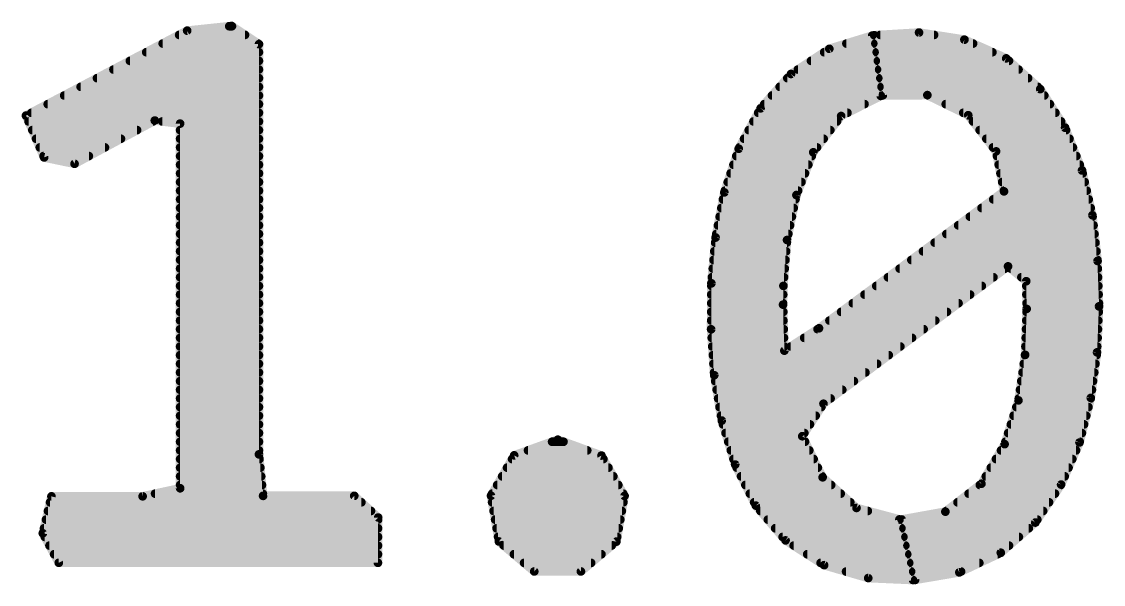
# Model space of a CAD drawing. Extents: x 37.9 to 63.7, y 29.1 to 56.
# Drawn here: x 52.795 to 54.045, y 49.385 to 50.035 of the extents above; entities that cross this region are included whole.
import ezdxf

# ---------------------------------------------------------------- set-up
doc = ezdxf.new("R2010")
doc.units = 0
doc.layers.add('21', color=251, linetype='CONTINUOUS')

msp = doc.modelspace()

# ---------------------------------------------------------------- linework, layer by layer
at = {"layer": '21', "const_width": 0.01}
for points in [[(53.0377, 50.0303), (52.9863, 50.0249)], [(53.035, 50.03), (53.0381, 50.03)], [(53.0693, 50.0093), (53.0377, 50.0303)], [(52.9863, 50.0249), (52.8002, 49.9268)], [(52.9771, 50.02), (53.0532, 50.02)], [(53.7776, 50.0191), (53.7282, 50.0039)], [(53.7876, 49.9496), (53.7776, 50.0191)], [(53.8318, 50.0227), (53.7801, 50.0196)], [(53.7801, 50.0196), (53.79, 49.9501)], [(53.787, 50.02), (53.8492, 50.02)], [(53.8842, 50.0145), (53.8318, 50.0227)], [(52.9581, 50.01), (53.0683, 50.01)], [(53.0693, 49.5354), (53.0693, 50.0093)], [(53.7282, 50.0039), (53.6839, 49.9748)], [(53.7479, 50.01), (53.7789, 50.01)], [(53.7814, 50.01), (53.8942, 50.01)], [(53.9325, 49.9929), (53.8842, 50.0145)], [(52.9202, 49.99), (53.0693, 49.99)], [(52.9391, 50), (53.0693, 50)], [(53.707, 49.99), (53.7818, 49.99)], [(53.7222, 50), (53.7804, 50)], [(53.7829, 50), (53.9165, 50)], [(53.7843, 49.99), (53.9357, 49.99)], [(53.9718, 49.9574), (53.9325, 49.9929)], [(52.9012, 49.98), (53.0693, 49.98)], [(53.6918, 49.98), (53.7832, 49.98)], [(53.7857, 49.98), (53.9467, 49.98)], [(52.8822, 49.97), (53.0693, 49.97)], [(53.6839, 49.9748), (53.6487, 49.9352)], [(53.6796, 49.97), (53.7847, 49.97)], [(53.7871, 49.97), (53.9578, 49.97)], [(52.8633, 49.96), (53.0693, 49.96)], [(53.6708, 49.96), (53.7861, 49.96)], [(53.7885, 49.96), (53.9689, 49.96)], [(54.0005, 49.9128), (53.9718, 49.9574)], [(52.8253, 49.94), (53.0693, 49.94)], [(52.8443, 49.95), (53.0693, 49.95)], [(53.653, 49.94), (53.7688, 49.94)], [(53.6619, 49.95), (53.7875, 49.95)], [(53.7418, 49.9263), (53.7876, 49.9496)], [(53.79, 49.9501), (53.8414, 49.9504)], [(53.8414, 49.9504), (53.8886, 49.9272)], [(53.8423, 49.95), (53.9765, 49.95)], [(53.8626, 49.94), (53.983, 49.94)], [(52.8064, 49.93), (53.0693, 49.93)], [(53.6487, 49.9352), (53.6235, 49.8885)], [(53.646, 49.93), (53.7491, 49.93)], [(53.8829, 49.93), (53.9894, 49.93)], [(53.8886, 49.9272), (53.9208, 49.8854)], [(52.8002, 49.9268), (52.8211, 49.8784)], [(52.8031, 49.92), (52.947, 49.92)], [(52.8563, 49.8711), (52.949, 49.9211)], [(52.949, 49.9211), (52.9782, 49.9175)], [(52.9576, 49.92), (53.0693, 49.92)], [(52.9782, 49.9175), (52.9782, 49.4962)], [(53.6405, 49.92), (53.737, 49.92)], [(53.7096, 49.8844), (53.7418, 49.9263)], [(53.8941, 49.92), (53.9959, 49.92)], [(52.8075, 49.91), (52.9285, 49.91)], [(52.9782, 49.91), (53.0693, 49.91)], [(53.6351, 49.91), (53.7293, 49.91)], [(53.9018, 49.91), (54.0016, 49.91)], [(54.0201, 49.8634), (54.0005, 49.9128)], [(52.8118, 49.9), (52.9099, 49.9)], [(52.8161, 49.89), (52.8914, 49.89)], [(52.9782, 49.9), (53.0693, 49.9)], [(52.9782, 49.89), (53.0693, 49.89)], [(53.6243, 49.89), (53.7139, 49.89)], [(53.6297, 49.9), (53.7216, 49.9)], [(53.9095, 49.9), (54.0056, 49.9)], [(53.9172, 49.89), (54.0095, 49.89)], [(52.8205, 49.88), (52.8728, 49.88)], [(52.8211, 49.8784), (52.8563, 49.8711)], [(52.9782, 49.88), (53.0693, 49.88)], [(53.6235, 49.8885), (53.6069, 49.8381)], [(53.6207, 49.88), (53.7079, 49.88)], [(53.6902, 49.835), (53.7096, 49.8844)], [(53.9208, 49.8854), (53.9299, 49.8392)], [(53.9218, 49.88), (54.0135, 49.88)], [(52.9782, 49.87), (53.0693, 49.87)], [(53.6174, 49.87), (53.7039, 49.87)], [(53.9238, 49.87), (54.0174, 49.87)], [(52.9782, 49.86), (53.0693, 49.86)], [(53.6141, 49.86), (53.7, 49.86)], [(53.9258, 49.86), (54.0208, 49.86)], [(54.032, 49.8117), (54.0201, 49.8634)], [(52.9782, 49.85), (53.0693, 49.85)], [(52.9782, 49.84), (53.0693, 49.84)], [(53.6075, 49.84), (53.6921, 49.84)], [(53.6108, 49.85), (53.696, 49.85)], [(53.9278, 49.85), (54.0232, 49.85)], [(53.9298, 49.84), (54.0255, 49.84)], [(52.9782, 49.83), (53.0693, 49.83)], [(53.6069, 49.8381), (53.5968, 49.7859)], [(53.6053, 49.83), (53.6891, 49.83)], [(53.6793, 49.783), (53.6902, 49.835)], [(53.9299, 49.8392), (53.7163, 49.6811)], [(53.9175, 49.83), (54.0278, 49.83)], [(52.9782, 49.82), (53.0693, 49.82)], [(53.6034, 49.82), (53.687, 49.82)], [(53.904, 49.82), (54.0301, 49.82)], [(52.9782, 49.81), (53.0693, 49.81)], [(53.6015, 49.81), (53.6849, 49.81)], [(53.8905, 49.81), (54.0322, 49.81)], [(54.038, 49.7589), (54.032, 49.8117)], [(52.9782, 49.8), (53.0693, 49.8)], [(52.9782, 49.79), (53.0693, 49.79)], [(53.5976, 49.79), (53.6808, 49.79)], [(53.5995, 49.8), (53.6828, 49.8)], [(53.8634, 49.79), (54.0345, 49.79)], [(53.877, 49.8), (54.0334, 49.8)], [(52.9782, 49.78), (53.0693, 49.78)], [(53.5968, 49.7859), (53.5919, 49.733)], [(53.5963, 49.78), (53.6791, 49.78)], [(53.6751, 49.7301), (53.6793, 49.783)], [(53.8499, 49.78), (54.0356, 49.78)], [(52.9782, 49.77), (53.0693, 49.77)], [(53.5953, 49.77), (53.6783, 49.77)], [(53.8364, 49.77), (54.0367, 49.77)], [(52.9782, 49.76), (53.0693, 49.76)], [(53.5944, 49.76), (53.6775, 49.76)], [(53.7214, 49.5939), (53.9346, 49.7526)], [(53.8229, 49.76), (54.0379, 49.76)], [(53.9346, 49.7526), (53.9556, 49.7355)], [(54.0397, 49.7063), (54.038, 49.7589)], [(52.9782, 49.75), (53.0693, 49.75)], [(52.9782, 49.74), (53.0693, 49.74)], [(53.5925, 49.74), (53.6759, 49.74)], [(53.5935, 49.75), (53.6767, 49.75)], [(53.7959, 49.74), (53.9177, 49.74)], [(53.8094, 49.75), (53.9311, 49.75)], [(53.9378, 49.75), (54.0383, 49.75)], [(53.95, 49.74), (54.0386, 49.74)], [(52.9782, 49.73), (53.0693, 49.73)], [(53.5919, 49.733), (53.5916, 49.6799)], [(53.5919, 49.73), (53.6751, 49.73)], [(53.6747, 49.7084), (53.6751, 49.7301)], [(53.7824, 49.73), (53.9043, 49.73)], [(53.9556, 49.7355), (53.9561, 49.7034)], [(53.9557, 49.73), (54.0389, 49.73)], [(52.9782, 49.72), (53.0693, 49.72)], [(53.5918, 49.72), (53.6749, 49.72)], [(53.7688, 49.72), (53.8908, 49.72)], [(53.9558, 49.72), (54.0392, 49.72)], [(52.9782, 49.71), (53.0693, 49.71)], [(53.5918, 49.71), (53.6747, 49.71)], [(53.6762, 49.6552), (53.6747, 49.7084)], [(53.7553, 49.71), (53.8774, 49.71)], [(53.9561, 49.7034), (53.9543, 49.6503)], [(53.956, 49.71), (54.0396, 49.71)], [(54.0374, 49.6533), (54.0397, 49.7063)], [(52.9782, 49.7), (53.0693, 49.7)], [(52.9782, 49.69), (53.0693, 49.69)], [(53.5917, 49.7), (53.675, 49.7)], [(53.5917, 49.69), (53.6752, 49.69)], [(53.7283, 49.69), (53.8505, 49.69)], [(53.7418, 49.7), (53.864, 49.7)], [(53.9557, 49.69), (54.0389, 49.69)], [(53.956, 49.7), (54.0394, 49.7)], [(52.9782, 49.68), (53.0693, 49.68)], [(53.5916, 49.68), (53.6755, 49.68)], [(53.5916, 49.6799), (53.5952, 49.6268)], [(53.7163, 49.6811), (53.6762, 49.6552)], [(53.7146, 49.68), (53.8371, 49.68)], [(53.9553, 49.68), (54.0385, 49.68)], [(52.9782, 49.67), (53.0693, 49.67)], [(53.5923, 49.67), (53.6758, 49.67)], [(53.6991, 49.67), (53.8237, 49.67)], [(53.955, 49.67), (54.0381, 49.67)], [(52.9782, 49.66), (53.0693, 49.66)], [(53.5929, 49.66), (53.6761, 49.66)], [(53.6836, 49.66), (53.8102, 49.66)], [(53.9547, 49.66), (54.0376, 49.66)], [(54.0302, 49.6006), (54.0374, 49.6533)], [(52.9782, 49.65), (53.0693, 49.65)], [(52.9782, 49.64), (53.0693, 49.64)], [(53.5936, 49.65), (53.7968, 49.65)], [(53.5943, 49.64), (53.7834, 49.64)], [(53.9543, 49.6503), (53.9467, 49.5978)], [(53.9528, 49.64), (54.0356, 49.64)], [(53.9543, 49.65), (54.0369, 49.65)], [(52.9782, 49.63), (53.0693, 49.63)], [(53.595, 49.63), (53.7699, 49.63)], [(53.9514, 49.63), (54.0342, 49.63)], [(52.9782, 49.62), (53.0693, 49.62)], [(53.5952, 49.6268), (53.6039, 49.5744)], [(53.5963, 49.62), (53.7565, 49.62)], [(53.9499, 49.62), (54.0328, 49.62)], [(52.9782, 49.61), (53.0693, 49.61)], [(53.598, 49.61), (53.7431, 49.61)], [(53.9484, 49.61), (54.0315, 49.61)], [(52.9782, 49.6), (53.0693, 49.6)], [(52.9782, 49.59), (53.0693, 49.59)], [(53.5997, 49.6), (53.7296, 49.6)], [(53.6013, 49.59), (53.7189, 49.59)], [(53.6969, 49.5564), (53.7214, 49.5939)], [(53.9467, 49.5978), (53.9307, 49.5471)], [(53.9442, 49.59), (54.0275, 49.59)], [(53.947, 49.6), (54.0301, 49.6)], [(54.0172, 49.5491), (54.0302, 49.6006)], [(52.9782, 49.58), (53.0693, 49.58)], [(53.603, 49.58), (53.7124, 49.58)], [(53.941, 49.58), (54.025, 49.58)], [(52.9782, 49.57), (53.0693, 49.57)], [(53.6039, 49.5744), (53.6194, 49.5236)], [(53.6053, 49.57), (53.7058, 49.57)], [(53.9379, 49.57), (54.0224, 49.57)], [(52.9782, 49.56), (53.0693, 49.56)], [(53.4145, 49.5524), (53.3641, 49.5342)], [(53.4649, 49.534), (53.4145, 49.5524)], [(53.6083, 49.56), (53.6993, 49.56)], [(53.7204, 49.5089), (53.6969, 49.5564)], [(53.9347, 49.56), (54.0199, 49.56)], [(52.9782, 49.55), (53.0693, 49.55)], [(52.9782, 49.54), (53.0693, 49.54)], [(53.3801, 49.54), (53.4485, 49.54)], [(53.4079, 49.55), (53.4211, 49.55)], [(53.6114, 49.55), (53.7001, 49.55)], [(53.6144, 49.54), (53.705, 49.54)], [(53.9307, 49.5471), (53.9039, 49.5015)], [(53.9265, 49.54), (54.0132, 49.54)], [(53.9316, 49.55), (54.0174, 49.55)], [(53.9959, 49.5005), (54.0172, 49.5491)], [(52.9782, 49.53), (53.0699, 49.53)], [(53.0741, 49.4875), (53.0693, 49.5354)], [(53.3641, 49.5342), (53.3373, 49.4876)], [(53.3617, 49.53), (53.4672, 49.53)], [(53.4916, 49.4874), (53.4649, 49.534)], [(53.6174, 49.53), (53.71, 49.53)], [(53.9206, 49.53), (54.0088, 49.53)], [(52.9782, 49.52), (53.0709, 49.52)], [(53.3559, 49.52), (53.473, 49.52)], [(53.6194, 49.5236), (53.6432, 49.4762)], [(53.6212, 49.52), (53.7149, 49.52)], [(53.9147, 49.52), (54.0045, 49.52)], [(52.9782, 49.51), (53.0719, 49.51)], [(53.3502, 49.51), (53.4787, 49.51)], [(53.6262, 49.51), (53.7199, 49.51)], [(53.7595, 49.4735), (53.7204, 49.5089)], [(53.9089, 49.51), (54.0001, 49.51)], [(52.9782, 49.4962), (52.9349, 49.4869)], [(52.9493, 49.49), (53.0738, 49.49)], [(52.9782, 49.5), (53.0728, 49.5)], [(53.3387, 49.49), (53.4901, 49.49)], [(53.3445, 49.5), (53.4844, 49.5)], [(53.6312, 49.5), (53.7303, 49.5)], [(53.6363, 49.49), (53.7413, 49.49)], [(53.9039, 49.5015), (53.8622, 49.4692)], [(53.8891, 49.49), (53.9888, 49.49)], [(53.902, 49.5), (53.9956, 49.5)], [(53.9661, 49.4566), (53.9959, 49.5005)], [(52.8296, 49.4869), (52.8196, 49.4442)], [(52.828, 49.48), (53.1876, 49.48)], [(52.9349, 49.4869), (52.8296, 49.4869)], [(53.1794, 49.4875), (53.0741, 49.4875)], [(53.207, 49.4624), (53.1794, 49.4875)], [(53.3373, 49.4876), (53.3464, 49.4348)], [(53.3386, 49.48), (53.4903, 49.48)], [(53.4822, 49.4346), (53.4916, 49.4874)], [(53.6413, 49.48), (53.7524, 49.48)], [(53.8762, 49.48), (53.982, 49.48)], [(52.8256, 49.47), (53.1987, 49.47)], [(53.3404, 49.47), (53.4885, 49.47)], [(53.6432, 49.4762), (53.6776, 49.436)], [(53.6485, 49.47), (53.7726, 49.47)], [(53.8091, 49.4602), (53.7595, 49.4735)], [(53.8622, 49.4692), (53.8116, 49.4601)], [(53.8633, 49.47), (53.9752, 49.47)], [(52.8233, 49.46), (53.207, 49.46)], [(53.2067, 49.4101), (53.207, 49.4624)], [(53.3421, 49.46), (53.4867, 49.46)], [(53.6571, 49.46), (53.8092, 49.46)], [(53.8248, 49.3902), (53.8091, 49.4602)], [(53.8116, 49.4601), (53.8273, 49.3904)], [(53.8116, 49.46), (53.9684, 49.46)], [(53.9262, 49.4217), (53.9661, 49.4566)], [(52.8196, 49.4442), (52.8381, 49.4101)], [(52.821, 49.45), (53.2069, 49.45)], [(52.8219, 49.44), (53.2069, 49.44)], [(53.3438, 49.45), (53.4849, 49.45)], [(53.3455, 49.44), (53.4831, 49.44)], [(53.6656, 49.45), (53.8114, 49.45)], [(53.6742, 49.44), (53.8137, 49.44)], [(53.8138, 49.45), (53.9586, 49.45)], [(53.8161, 49.44), (53.9471, 49.44)], [(52.8273, 49.43), (53.2068, 49.43)], [(53.3464, 49.4348), (53.3873, 49.4001)], [(53.352, 49.43), (53.4767, 49.43)], [(53.4412, 49.4001), (53.4822, 49.4346)], [(53.6776, 49.436), (53.7222, 49.4074)], [(53.687, 49.43), (53.8159, 49.43)], [(53.8184, 49.43), (53.9357, 49.43)], [(52.8327, 49.42), (53.2068, 49.42)], [(53.3638, 49.42), (53.4649, 49.42)], [(53.7026, 49.42), (53.8181, 49.42)], [(53.8206, 49.42), (53.9226, 49.42)], [(53.8783, 49.3991), (53.9262, 49.4217)], [(52.8381, 49.4101), (53.2067, 49.4101)], [(53.3756, 49.41), (53.453, 49.41)], [(53.7181, 49.41), (53.8204, 49.41)], [(53.7222, 49.4074), (53.7731, 49.3925)], [(53.8229, 49.41), (53.9014, 49.41)], [(53.3873, 49.4001), (53.4412, 49.4001)], [(53.7475, 49.4), (53.8226, 49.4)], [(53.7731, 49.3925), (53.8248, 49.3902)], [(53.8251, 49.4), (53.8803, 49.4)], [(53.8273, 49.3904), (53.8783, 49.3991)]]:
    msp.add_lwpolyline(points, dxfattribs=at)
at = {"layer": '21', "const_width": 0.005}
for points in [[(53.035, 50.0325, 1), (53.035, 50.0275)], [(53.0391, 50.0324, 1), (53.0363, 50.0282)], [(53.0379, 50.0278, 1), (53.0374, 50.0328)], [(53.0381, 50.0275, 1), (53.0381, 50.0325)], [(52.9771, 50.0225, 1), (52.9771, 50.0175)], [(52.9861, 50.0274, 1), (52.9866, 50.0224)], [(52.9875, 50.0227, 1), (52.9852, 50.0271)], [(53.0532, 50.0175, 1), (53.0532, 50.0225)], [(53.7801, 50.0195, 1), (53.7752, 50.0188)], [(53.7784, 50.0167, 1), (53.7769, 50.0215)], [(53.7799, 50.0221, 1), (53.7802, 50.0171)], [(53.7826, 50.0199, 1), (53.7776, 50.0192)], [(53.787, 50.0225, 1), (53.787, 50.0175)], [(53.8322, 50.0252, 1), (53.8314, 50.0203)], [(53.8319, 50.0202, 1), (53.8316, 50.0252)], [(53.8492, 50.0175, 1), (53.8492, 50.0225)], [(52.9581, 50.0125, 1), (52.9581, 50.0075)], [(53.0718, 50.0093, 1), (53.0668, 50.0093)], [(53.068, 50.0072, 1), (53.0707, 50.0114)], [(53.0683, 50.0075, 1), (53.0683, 50.0125)], [(53.7274, 50.0063, 1), (53.7289, 50.0015)], [(53.7295, 50.0018, 1), (53.7268, 50.006)], [(53.7479, 50.0125, 1), (53.7479, 50.0075)], [(53.7789, 50.0075, 1), (53.7789, 50.0125)], [(53.7814, 50.0125, 1), (53.7814, 50.0075)], [(53.8852, 50.0168, 1), (53.8832, 50.0122)], [(53.8838, 50.012, 1), (53.8846, 50.017)], [(53.8942, 50.0075, 1), (53.8942, 50.0125)], [(52.9202, 49.9925, 1), (52.9202, 49.9875)], [(52.9391, 50.0025, 1), (52.9391, 49.9975)], [(53.0693, 49.9975, 1), (53.0693, 50.0025)], [(53.0693, 49.9875, 1), (53.0693, 49.9925)], [(53.707, 49.9925, 1), (53.707, 49.9875)], [(53.7222, 50.0025, 1), (53.7222, 49.9975)], [(53.7804, 49.9975, 1), (53.7804, 50.0025)], [(53.7829, 50.0025, 1), (53.7829, 49.9975)], [(53.7818, 49.9875, 1), (53.7818, 49.9925)], [(53.7843, 49.9925, 1), (53.7843, 49.9875)], [(53.9165, 49.9975, 1), (53.9165, 50.0025)], [(53.9342, 49.9947, 1), (53.9308, 49.991)], [(53.9315, 49.9906, 1), (53.9335, 49.9951)], [(53.9357, 49.9875, 1), (53.9357, 49.9925)], [(52.9012, 49.9825, 1), (52.9012, 49.9775)], [(53.0693, 49.9775, 1), (53.0693, 49.9825)], [(53.6918, 49.9825, 1), (53.6918, 49.9775)], [(53.7832, 49.9775, 1), (53.7832, 49.9825)], [(53.7857, 49.9825, 1), (53.7857, 49.9775)], [(53.9467, 49.9775, 1), (53.9467, 49.9825)], [(52.8822, 49.9725, 1), (52.8822, 49.9675)], [(53.0693, 49.9675, 1), (53.0693, 49.9725)], [(53.6796, 49.9725, 1), (53.6796, 49.9675)], [(53.6825, 49.9769, 1), (53.6853, 49.9728)], [(53.6858, 49.9732, 1), (53.682, 49.9765)], [(53.7871, 49.9725, 1), (53.7871, 49.9675)], [(53.7847, 49.9675, 1), (53.7847, 49.9725)], [(53.9578, 49.9675, 1), (53.9578, 49.9725)], [(52.8633, 49.9625, 1), (52.8633, 49.9575)], [(53.0693, 49.9575, 1), (53.0693, 49.9625)], [(53.6708, 49.9625, 1), (53.6708, 49.9575)], [(53.7885, 49.9625, 1), (53.7885, 49.9575)], [(53.7861, 49.9575, 1), (53.7861, 49.9625)], [(53.9689, 49.9575, 1), (53.9689, 49.9625)], [(53.9739, 49.9587, 1), (53.9697, 49.956)], [(53.9701, 49.9555, 1), (53.9735, 49.9592)], [(52.8253, 49.9425, 1), (52.8253, 49.9375)], [(52.8443, 49.9525, 1), (52.8443, 49.9475)], [(53.0693, 49.9475, 1), (53.0693, 49.9525)], [(53.0693, 49.9375, 1), (53.0693, 49.9425)], [(53.653, 49.9425, 1), (53.653, 49.9375)], [(53.6619, 49.9525, 1), (53.6619, 49.9475)], [(53.7688, 49.9375, 1), (53.7688, 49.9425)], [(53.7851, 49.9492, 1), (53.7901, 49.9499)], [(53.7887, 49.9473, 1), (53.7865, 49.9518)], [(53.7899, 49.9526, 1), (53.79, 49.9476)], [(53.7875, 49.9475, 1), (53.7875, 49.9525)], [(53.7875, 49.9498, 1), (53.7924, 49.9505)], [(53.8425, 49.9527, 1), (53.8403, 49.9482)], [(53.8423, 49.9525, 1), (53.8423, 49.9475)], [(53.8414, 49.9479, 1), (53.8414, 49.9529)], [(53.8626, 49.9425, 1), (53.8626, 49.9375)], [(53.9765, 49.9475, 1), (53.9765, 49.9525)], [(53.983, 49.9375, 1), (53.983, 49.9425)], [(52.8064, 49.9325, 1), (52.8064, 49.9275)], [(53.0693, 49.9275, 1), (53.0693, 49.9325)], [(53.646, 49.9325, 1), (53.646, 49.9275)], [(53.6469, 49.9368, 1), (53.6506, 49.9335)], [(53.6509, 49.934, 1), (53.6466, 49.9363)], [(53.7491, 49.9275, 1), (53.7491, 49.9325)], [(53.8829, 49.9325, 1), (53.8829, 49.9275)], [(53.8906, 49.9287, 1), (53.8866, 49.9257)], [(53.9894, 49.9275, 1), (53.9894, 49.9325)], [(52.8025, 49.9278, 1), (52.7979, 49.9258)], [(52.799, 49.929, 1), (52.8014, 49.9245)], [(52.8031, 49.9225, 1), (52.8031, 49.9175)], [(52.9493, 49.9235, 1), (52.9486, 49.9186)], [(52.947, 49.9175, 1), (52.947, 49.9225)], [(52.9501, 49.9189, 1), (52.9478, 49.9233)], [(52.9576, 49.9225, 1), (52.9576, 49.9175)], [(52.9807, 49.9175, 1), (52.9757, 49.9175)], [(52.9779, 49.915, 1), (52.9785, 49.92)], [(53.0693, 49.9175, 1), (53.0693, 49.9225)], [(53.6405, 49.9225, 1), (53.6405, 49.9175)], [(53.737, 49.9175, 1), (53.737, 49.9225)], [(53.7407, 49.9285, 1), (53.7429, 49.924)], [(53.7438, 49.9247, 1), (53.7398, 49.9278)], [(53.8875, 49.9249, 1), (53.8897, 49.9294)], [(53.8941, 49.9225, 1), (53.8941, 49.9175)], [(53.9959, 49.9175, 1), (53.9959, 49.9225)], [(52.8075, 49.9125, 1), (52.8075, 49.9075)], [(52.9285, 49.9075, 1), (52.9285, 49.9125)], [(52.9782, 49.9125, 1), (52.9782, 49.9075)], [(53.0693, 49.9075, 1), (53.0693, 49.9125)], [(53.6351, 49.9125, 1), (53.6351, 49.9075)], [(53.7293, 49.9075, 1), (53.7293, 49.9125)], [(53.9018, 49.9125, 1), (53.9018, 49.9075)], [(54.0029, 49.9137, 1), (53.9982, 49.9119)], [(53.9984, 49.9114, 1), (54.0026, 49.9141)], [(54.0016, 49.9075, 1), (54.0016, 49.9125)], [(52.8118, 49.9025, 1), (52.8118, 49.8975)], [(52.8161, 49.8925, 1), (52.8161, 49.8875)], [(52.8914, 49.8875, 1), (52.8914, 49.8925)], [(52.9099, 49.8975, 1), (52.9099, 49.9025)], [(52.9782, 49.9025, 1), (52.9782, 49.8975)], [(52.9782, 49.8925, 1), (52.9782, 49.8875)], [(53.0693, 49.8975, 1), (53.0693, 49.9025)], [(53.0693, 49.8875, 1), (53.0693, 49.8925)], [(53.6243, 49.8925, 1), (53.6243, 49.8875)], [(53.6297, 49.9025, 1), (53.6297, 49.8975)], [(53.7139, 49.8875, 1), (53.7139, 49.8925)], [(53.7216, 49.8975, 1), (53.7216, 49.9025)], [(53.9095, 49.9025, 1), (53.9095, 49.8975)], [(53.9172, 49.8925, 1), (53.9172, 49.8875)], [(54.0056, 49.8975, 1), (54.0056, 49.9025)], [(54.0095, 49.8875, 1), (54.0095, 49.8925)], [(52.8205, 49.8825, 1), (52.8205, 49.8775)], [(52.8217, 49.8809, 1), (52.8206, 49.876)], [(52.8728, 49.8775, 1), (52.8728, 49.8825)], [(52.9782, 49.8825, 1), (52.9782, 49.8775)], [(53.0693, 49.8775, 1), (53.0693, 49.8825)], [(53.6207, 49.8825, 1), (53.6207, 49.8775)], [(53.6213, 49.8897, 1), (53.6257, 49.8873)], [(53.6259, 49.8877, 1), (53.6211, 49.8893)], [(53.7076, 49.8859, 1), (53.7116, 49.8829)], [(53.7119, 49.8835, 1), (53.7073, 49.8853)], [(53.7079, 49.8775, 1), (53.7079, 49.8825)], [(53.9232, 49.8859, 1), (53.9183, 49.8849)], [(53.9188, 49.8839, 1), (53.9227, 49.8869)], [(53.9218, 49.8825, 1), (53.9218, 49.8775)], [(54.0135, 49.8775, 1), (54.0135, 49.8825)], [(52.8188, 49.8774, 1), (52.8234, 49.8794)], [(52.8551, 49.8733, 1), (52.8574, 49.8689)], [(52.8557, 49.8686, 1), (52.8568, 49.8735)], [(52.9782, 49.8725, 1), (52.9782, 49.8675)], [(53.0693, 49.8675, 1), (53.0693, 49.8725)], [(53.6174, 49.8725, 1), (53.6174, 49.8675)], [(53.7039, 49.8675, 1), (53.7039, 49.8725)], [(53.9238, 49.8725, 1), (53.9238, 49.8675)], [(54.0174, 49.8675, 1), (54.0174, 49.8725)], [(52.9782, 49.8625, 1), (52.9782, 49.8575)], [(53.0693, 49.8575, 1), (53.0693, 49.8625)], [(53.6141, 49.8625, 1), (53.6141, 49.8575)], [(53.7, 49.8575, 1), (53.7, 49.8625)], [(53.9258, 49.8625, 1), (53.9258, 49.8575)], [(54.0225, 49.864, 1), (54.0176, 49.8628)], [(54.0177, 49.8625, 1), (54.0224, 49.8643)], [(54.0208, 49.8575, 1), (54.0208, 49.8625)], [(52.9782, 49.8525, 1), (52.9782, 49.8475)], [(52.9782, 49.8425, 1), (52.9782, 49.8375)], [(53.0693, 49.8475, 1), (53.0693, 49.8525)], [(53.0693, 49.8375, 1), (53.0693, 49.8425)], [(53.6075, 49.8425, 1), (53.6075, 49.8375)], [(53.6108, 49.8525, 1), (53.6108, 49.8475)], [(53.6921, 49.8375, 1), (53.6921, 49.8425)], [(53.696, 49.8475, 1), (53.696, 49.8525)], [(53.9278, 49.8525, 1), (53.9278, 49.8475)], [(53.9298, 49.8425, 1), (53.9298, 49.8375)], [(54.0232, 49.8475, 1), (54.0232, 49.8525)], [(54.0255, 49.8375, 1), (54.0255, 49.8425)], [(52.9782, 49.8325, 1), (52.9782, 49.8275)], [(53.0693, 49.8275, 1), (53.0693, 49.8325)], [(53.6053, 49.8325, 1), (53.6053, 49.8275)], [(53.6093, 49.8376, 1), (53.6044, 49.8385)], [(53.6045, 49.8388, 1), (53.6092, 49.8373)], [(53.6878, 49.8359, 1), (53.6925, 49.8341)], [(53.6926, 49.8345, 1), (53.6877, 49.8355)], [(53.6891, 49.8275, 1), (53.6891, 49.8325)], [(53.9175, 49.8325, 1), (53.9175, 49.8275)], [(53.9275, 49.8387, 1), (53.9324, 49.8397)], [(53.9314, 49.8372, 1), (53.9284, 49.8412)], [(54.0278, 49.8275, 1), (54.0278, 49.8325)], [(52.9782, 49.8225, 1), (52.9782, 49.8175)], [(53.0693, 49.8175, 1), (53.0693, 49.8225)], [(53.6034, 49.8225, 1), (53.6034, 49.8175)], [(53.687, 49.8175, 1), (53.687, 49.8225)], [(53.904, 49.8225, 1), (53.904, 49.8175)], [(54.0301, 49.8175, 1), (54.0301, 49.8225)], [(52.9782, 49.8125, 1), (52.9782, 49.8075)], [(53.0693, 49.8075, 1), (53.0693, 49.8125)], [(53.6015, 49.8125, 1), (53.6015, 49.8075)], [(53.6849, 49.8075, 1), (53.6849, 49.8125)], [(53.8905, 49.8125, 1), (53.8905, 49.8075)], [(54.0345, 49.8119, 1), (54.0296, 49.8114)], [(54.0296, 49.8111, 1), (54.0345, 49.8122)], [(54.0322, 49.8075, 1), (54.0322, 49.8125)], [(52.9782, 49.8025, 1), (52.9782, 49.7975)], [(52.9782, 49.7925, 1), (52.9782, 49.7875)], [(53.0693, 49.7975, 1), (53.0693, 49.8025)], [(53.0693, 49.7875, 1), (53.0693, 49.7925)], [(53.5976, 49.7925, 1), (53.5976, 49.7875)], [(53.5995, 49.8025, 1), (53.5995, 49.7975)], [(53.6808, 49.7875, 1), (53.6808, 49.7925)], [(53.6828, 49.7975, 1), (53.6828, 49.8025)], [(53.8634, 49.7925, 1), (53.8634, 49.7875)], [(53.877, 49.8025, 1), (53.877, 49.7975)], [(54.0334, 49.7975, 1), (54.0334, 49.8025)], [(54.0345, 49.7875, 1), (54.0345, 49.7925)], [(52.9782, 49.7825, 1), (52.9782, 49.7775)], [(53.0693, 49.7775, 1), (53.0693, 49.7825)], [(53.5963, 49.7825, 1), (53.5963, 49.7775)], [(53.5993, 49.7857, 1), (53.5943, 49.7861)], [(53.5943, 49.7864, 1), (53.5993, 49.7854)], [(53.6818, 49.7828, 1), (53.6768, 49.7832)], [(53.6769, 49.7836, 1), (53.6818, 49.7825)], [(53.6791, 49.7775, 1), (53.6791, 49.7825)], [(53.8499, 49.7825, 1), (53.8499, 49.7775)], [(54.0356, 49.7775, 1), (54.0356, 49.7825)], [(52.9782, 49.7725, 1), (52.9782, 49.7675)], [(53.0693, 49.7675, 1), (53.0693, 49.7725)], [(53.5953, 49.7725, 1), (53.5953, 49.7675)], [(53.6783, 49.7675, 1), (53.6783, 49.7725)], [(53.8364, 49.7725, 1), (53.8364, 49.7675)], [(54.0367, 49.7675, 1), (54.0367, 49.7725)], [(52.9782, 49.7625, 1), (52.9782, 49.7575)], [(53.0693, 49.7575, 1), (53.0693, 49.7625)], [(53.5944, 49.7625, 1), (53.5944, 49.7575)], [(53.6775, 49.7575, 1), (53.6775, 49.7625)], [(53.8229, 49.7625, 1), (53.8229, 49.7575)], [(53.9362, 49.7545, 1), (53.933, 49.7507)], [(53.9361, 49.7506, 1), (53.9331, 49.7546)], [(54.0405, 49.759, 1), (54.0355, 49.7588)], [(54.0355, 49.7586, 1), (54.0405, 49.7592)], [(54.0379, 49.7575, 1), (54.0379, 49.7625)], [(52.9782, 49.7525, 1), (52.9782, 49.7475)], [(52.9782, 49.7425, 1), (52.9782, 49.7375)], [(53.0693, 49.7475, 1), (53.0693, 49.7525)], [(53.0693, 49.7375, 1), (53.0693, 49.7425)], [(53.5925, 49.7425, 1), (53.5925, 49.7375)], [(53.5935, 49.7525, 1), (53.5935, 49.7475)], [(53.6759, 49.7375, 1), (53.6759, 49.7425)], [(53.6767, 49.7475, 1), (53.6767, 49.7525)], [(53.7959, 49.7425, 1), (53.7959, 49.7375)], [(53.8094, 49.7525, 1), (53.8094, 49.7475)], [(53.9177, 49.7375, 1), (53.9177, 49.7425)], [(53.9311, 49.7475, 1), (53.9311, 49.7525)], [(53.9378, 49.7525, 1), (53.9378, 49.7475)], [(53.95, 49.7425, 1), (53.95, 49.7375)], [(54.0383, 49.7475, 1), (54.0383, 49.7525)], [(54.0386, 49.7375, 1), (54.0386, 49.7425)], [(52.9782, 49.7325, 1), (52.9782, 49.7275)], [(53.0693, 49.7275, 1), (53.0693, 49.7325)], [(53.5944, 49.733, 1), (53.5894, 49.733)], [(53.5894, 49.7332, 1), (53.5944, 49.7328)], [(53.5919, 49.7325, 1), (53.5919, 49.7275)], [(53.6776, 49.73, 1), (53.6726, 49.7301)], [(53.6726, 49.7303, 1), (53.6776, 49.7299)], [(53.6751, 49.7275, 1), (53.6751, 49.7325)], [(53.7824, 49.7325, 1), (53.7824, 49.7275)], [(53.9043, 49.7275, 1), (53.9043, 49.7325)], [(53.9581, 49.7355, 1), (53.9531, 49.7354)], [(53.9557, 49.7325, 1), (53.9557, 49.7275)], [(53.954, 49.7335, 1), (53.9571, 49.7374)], [(54.0389, 49.7275, 1), (54.0389, 49.7325)], [(52.9782, 49.7225, 1), (52.9782, 49.7175)], [(53.0693, 49.7175, 1), (53.0693, 49.7225)], [(53.5918, 49.7225, 1), (53.5918, 49.7175)], [(53.6749, 49.7175, 1), (53.6749, 49.7225)], [(53.7688, 49.7225, 1), (53.7688, 49.7175)], [(53.8908, 49.7175, 1), (53.8908, 49.7225)], [(53.9558, 49.7225, 1), (53.9558, 49.7175)], [(54.0392, 49.7175, 1), (54.0392, 49.7225)], [(52.9782, 49.7125, 1), (52.9782, 49.7075)], [(53.0693, 49.7075, 1), (53.0693, 49.7125)], [(53.5918, 49.7125, 1), (53.5918, 49.7075)], [(53.6772, 49.7084, 1), (53.6722, 49.7083)], [(53.6722, 49.7084, 1), (53.6772, 49.7083)], [(53.6747, 49.7075, 1), (53.6747, 49.7125)], [(53.7553, 49.7125, 1), (53.7553, 49.7075)], [(53.8774, 49.7075, 1), (53.8774, 49.7125)], [(53.956, 49.7125, 1), (53.956, 49.7075)], [(53.9586, 49.7033, 1), (53.9536, 49.7035)], [(54.0422, 49.7062, 1), (54.0372, 49.7065)], [(54.0372, 49.7063, 1), (54.0422, 49.7064)], [(54.0396, 49.7075, 1), (54.0396, 49.7125)], [(52.9782, 49.7025, 1), (52.9782, 49.6975)], [(52.9782, 49.6925, 1), (52.9782, 49.6875)], [(53.0693, 49.6975, 1), (53.0693, 49.7025)], [(53.0693, 49.6875, 1), (53.0693, 49.6925)], [(53.5917, 49.7025, 1), (53.5917, 49.6975)], [(53.5917, 49.6925, 1), (53.5917, 49.6875)], [(53.675, 49.6975, 1), (53.675, 49.7025)], [(53.6752, 49.6875, 1), (53.6752, 49.6925)], [(53.7283, 49.6925, 1), (53.7283, 49.6875)], [(53.7418, 49.7025, 1), (53.7418, 49.6975)], [(53.8505, 49.6875, 1), (53.8505, 49.6925)], [(53.864, 49.6975, 1), (53.864, 49.7025)], [(53.9557, 49.6925, 1), (53.9557, 49.6875)], [(53.956, 49.7025, 1), (53.956, 49.6975)], [(53.9536, 49.7034, 1), (53.9586, 49.7035)], [(54.0389, 49.6875, 1), (54.0389, 49.6925)], [(54.0394, 49.6975, 1), (54.0394, 49.7025)], [(52.9782, 49.6825, 1), (52.9782, 49.6775)], [(53.0693, 49.6775, 1), (53.0693, 49.6825)], [(53.5916, 49.6825, 1), (53.5916, 49.6775)], [(53.5941, 49.68, 1), (53.5891, 49.6797)], [(53.5891, 49.6799, 1), (53.5941, 49.6798)], [(53.6755, 49.6775, 1), (53.6755, 49.6825)], [(53.7146, 49.6825, 1), (53.7146, 49.6775)], [(53.7148, 49.6831, 1), (53.7178, 49.6791)], [(53.7176, 49.679, 1), (53.7149, 49.6832)], [(53.8371, 49.6775, 1), (53.8371, 49.6825)], [(53.9553, 49.6825, 1), (53.9553, 49.6775)], [(54.0385, 49.6775, 1), (54.0385, 49.6825)], [(52.9782, 49.6725, 1), (52.9782, 49.6675)], [(53.0693, 49.6675, 1), (53.0693, 49.6725)], [(53.5923, 49.6725, 1), (53.5923, 49.6675)], [(53.6758, 49.6675, 1), (53.6758, 49.6725)], [(53.6991, 49.6725, 1), (53.6991, 49.6675)], [(53.8237, 49.6675, 1), (53.8237, 49.6725)], [(53.955, 49.6725, 1), (53.955, 49.6675)], [(54.0381, 49.6675, 1), (54.0381, 49.6725)], [(52.9782, 49.6625, 1), (52.9782, 49.6575)], [(53.0693, 49.6575, 1), (53.0693, 49.6625)], [(53.5929, 49.6625, 1), (53.5929, 49.6575)], [(53.6737, 49.6552, 1), (53.6787, 49.6553)], [(53.6749, 49.6573, 1), (53.6776, 49.6531)], [(53.6761, 49.6575, 1), (53.6761, 49.6625)], [(53.6836, 49.6625, 1), (53.6836, 49.6575)], [(53.8102, 49.6575, 1), (53.8102, 49.6625)], [(53.9547, 49.6625, 1), (53.9547, 49.6575)], [(54.0398, 49.6529, 1), (54.0349, 49.6536)], [(54.0376, 49.6575, 1), (54.0376, 49.6625)], [(52.9782, 49.6525, 1), (52.9782, 49.6475)], [(52.9782, 49.6425, 1), (52.9782, 49.6375)], [(53.0693, 49.6475, 1), (53.0693, 49.6525)], [(53.0693, 49.6375, 1), (53.0693, 49.6425)], [(53.5936, 49.6525, 1), (53.5936, 49.6475)], [(53.5943, 49.6425, 1), (53.5943, 49.6375)], [(53.7834, 49.6375, 1), (53.7834, 49.6425)], [(53.7968, 49.6475, 1), (53.7968, 49.6525)], [(53.9528, 49.6425, 1), (53.9528, 49.6375)], [(53.9568, 49.65, 1), (53.9518, 49.6507)], [(53.9543, 49.6525, 1), (53.9543, 49.6475)], [(53.9518, 49.6504, 1), (53.9568, 49.6502)], [(54.0349, 49.6534, 1), (54.0398, 49.6532)], [(54.0356, 49.6375, 1), (54.0356, 49.6425)], [(54.0369, 49.6475, 1), (54.0369, 49.6525)], [(52.9782, 49.6325, 1), (52.9782, 49.6275)], [(53.0693, 49.6275, 1), (53.0693, 49.6325)], [(53.595, 49.6325, 1), (53.595, 49.6275)], [(53.7699, 49.6275, 1), (53.7699, 49.6325)], [(53.9514, 49.6325, 1), (53.9514, 49.6275)], [(54.0342, 49.6275, 1), (54.0342, 49.6325)], [(52.9782, 49.6225, 1), (52.9782, 49.6175)], [(53.0693, 49.6175, 1), (53.0693, 49.6225)], [(53.5977, 49.6272, 1), (53.5927, 49.6264)], [(53.5927, 49.6267, 1), (53.5977, 49.627)], [(53.5963, 49.6225, 1), (53.5963, 49.6175)], [(53.7565, 49.6175, 1), (53.7565, 49.6225)], [(53.9499, 49.6225, 1), (53.9499, 49.6175)], [(54.0328, 49.6175, 1), (54.0328, 49.6225)], [(52.9782, 49.6125, 1), (52.9782, 49.6075)], [(53.0693, 49.6075, 1), (53.0693, 49.6125)], [(53.598, 49.6125, 1), (53.598, 49.6075)], [(53.7431, 49.6075, 1), (53.7431, 49.6125)], [(53.9484, 49.6125, 1), (53.9484, 49.6075)], [(54.0315, 49.6075, 1), (54.0315, 49.6125)], [(52.9782, 49.6025, 1), (52.9782, 49.5975)], [(52.9782, 49.5925, 1), (52.9782, 49.5875)], [(53.0693, 49.5975, 1), (53.0693, 49.6025)], [(53.0693, 49.5875, 1), (53.0693, 49.5925)], [(53.5997, 49.6025, 1), (53.5997, 49.5975)], [(53.6013, 49.5925, 1), (53.6013, 49.5875)], [(53.7199, 49.5959, 1), (53.7229, 49.5919)], [(53.7189, 49.5875, 1), (53.7189, 49.5925)], [(53.7235, 49.5925, 1), (53.7193, 49.5952)], [(53.7296, 49.5975, 1), (53.7296, 49.6025)], [(53.9442, 49.5925, 1), (53.9442, 49.5875)], [(53.9442, 49.5981, 1), (53.9491, 49.5974)], [(53.949, 49.597, 1), (53.9443, 49.5985)], [(53.947, 49.6025, 1), (53.947, 49.5975)], [(54.0275, 49.5875, 1), (54.0275, 49.5925)], [(54.0277, 49.6009, 1), (54.0327, 49.6003)], [(54.0326, 49.6, 1), (54.0278, 49.6012)], [(54.0301, 49.5975, 1), (54.0301, 49.6025)], [(52.9782, 49.5825, 1), (52.9782, 49.5775)], [(53.0693, 49.5775, 1), (53.0693, 49.5825)], [(53.603, 49.5825, 1), (53.603, 49.5775)], [(53.7124, 49.5775, 1), (53.7124, 49.5825)], [(53.941, 49.5825, 1), (53.941, 49.5775)], [(54.025, 49.5775, 1), (54.025, 49.5825)], [(52.9782, 49.5725, 1), (52.9782, 49.5675)], [(53.0693, 49.5675, 1), (53.0693, 49.5725)], [(53.6063, 49.5752, 1), (53.6016, 49.5737)], [(53.6015, 49.574, 1), (53.6064, 49.5749)], [(53.6053, 49.5725, 1), (53.6053, 49.5675)], [(53.7058, 49.5675, 1), (53.7058, 49.5725)], [(53.9379, 49.5725, 1), (53.9379, 49.5675)], [(54.0224, 49.5675, 1), (54.0224, 49.5725)], [(52.9782, 49.5625, 1), (52.9782, 49.5575)], [(53.0693, 49.5575, 1), (53.0693, 49.5625)], [(53.4154, 49.5547, 1), (53.4137, 49.55)], [(53.4154, 49.55, 1), (53.4137, 49.5547)], [(53.6083, 49.5625, 1), (53.6083, 49.5575)], [(53.6992, 49.5575, 1), (53.6947, 49.5553)], [(53.6948, 49.5577, 1), (53.699, 49.555)], [(53.6993, 49.5575, 1), (53.6993, 49.5625)], [(53.9347, 49.5625, 1), (53.9347, 49.5575)], [(54.0199, 49.5575, 1), (54.0199, 49.5625)], [(52.9782, 49.5525, 1), (52.9782, 49.5475)], [(52.9782, 49.5425, 1), (52.9782, 49.5375)], [(53.0693, 49.5475, 1), (53.0693, 49.5525)], [(53.0693, 49.5375, 1), (53.0693, 49.5425)], [(53.3801, 49.5425, 1), (53.3801, 49.5375)], [(53.4079, 49.5525, 1), (53.4079, 49.5475)], [(53.4211, 49.5475, 1), (53.4211, 49.5525)], [(53.4485, 49.5375, 1), (53.4485, 49.5425)], [(53.6114, 49.5525, 1), (53.6114, 49.5475)], [(53.6144, 49.5425, 1), (53.6144, 49.5375)], [(53.7001, 49.5475, 1), (53.7001, 49.5525)], [(53.705, 49.5375, 1), (53.705, 49.5425)], [(53.9265, 49.5425, 1), (53.9265, 49.5375)], [(53.9283, 49.5479, 1), (53.933, 49.5464)], [(53.9328, 49.5459, 1), (53.9285, 49.5484)], [(53.9316, 49.5525, 1), (53.9316, 49.5475)], [(54.0132, 49.5375, 1), (54.0132, 49.5425)], [(54.0147, 49.5498, 1), (54.0196, 49.5485)], [(54.0194, 49.5481, 1), (54.0149, 49.5501)], [(54.0174, 49.5475, 1), (54.0174, 49.5525)], [(52.9782, 49.5325, 1), (52.9782, 49.5275)], [(53.0718, 49.5356, 1), (53.0668, 49.5351)], [(53.0668, 49.5354, 1), (53.0718, 49.5354)], [(53.0699, 49.5275, 1), (53.0699, 49.5325)], [(53.3617, 49.5325, 1), (53.3617, 49.5275)], [(53.3632, 49.5366, 1), (53.3649, 49.5319)], [(53.3663, 49.533, 1), (53.3619, 49.5355)], [(53.4671, 49.5353, 1), (53.4628, 49.5328)], [(53.4641, 49.5317, 1), (53.4658, 49.5364)], [(53.4672, 49.5275, 1), (53.4672, 49.5325)], [(53.6174, 49.5325, 1), (53.6174, 49.5275)], [(53.71, 49.5275, 1), (53.71, 49.5325)], [(53.9206, 49.5325, 1), (53.9206, 49.5275)], [(54.0088, 49.5275, 1), (54.0088, 49.5325)], [(52.9782, 49.5225, 1), (52.9782, 49.5175)], [(53.0709, 49.5175, 1), (53.0709, 49.5225)], [(53.3559, 49.5225, 1), (53.3559, 49.5175)], [(53.473, 49.5175, 1), (53.473, 49.5225)], [(53.6216, 49.5248, 1), (53.6171, 49.5225)], [(53.617, 49.5229, 1), (53.6218, 49.5244)], [(53.6212, 49.5225, 1), (53.6212, 49.5175)], [(53.7149, 49.5175, 1), (53.7149, 49.5225)], [(53.9147, 49.5225, 1), (53.9147, 49.5175)], [(54.0045, 49.5175, 1), (54.0045, 49.5225)], [(52.9782, 49.5125, 1), (52.9782, 49.5075)], [(53.0719, 49.5075, 1), (53.0719, 49.5125)], [(53.3502, 49.5125, 1), (53.3502, 49.5075)], [(53.4787, 49.5075, 1), (53.4787, 49.5125)], [(53.6262, 49.5125, 1), (53.6262, 49.5075)], [(53.7221, 49.5108, 1), (53.7188, 49.507)], [(53.7182, 49.5078, 1), (53.7227, 49.51)], [(53.7199, 49.5075, 1), (53.7199, 49.5125)], [(53.9089, 49.5125, 1), (53.9089, 49.5075)], [(54.0001, 49.5075, 1), (54.0001, 49.5125)], [(52.9493, 49.4925, 1), (52.9493, 49.4875)], [(52.9782, 49.5025, 1), (52.9782, 49.4975)], [(52.9757, 49.4962, 1), (52.9807, 49.4962)], [(52.9788, 49.4938, 1), (52.9777, 49.4987)], [(53.0728, 49.4975, 1), (53.0728, 49.5025)], [(53.0738, 49.4875, 1), (53.0738, 49.4925)], [(53.3387, 49.4925, 1), (53.3387, 49.4875)], [(53.3445, 49.5025, 1), (53.3445, 49.4975)], [(53.4844, 49.4975, 1), (53.4844, 49.5025)], [(53.4901, 49.4875, 1), (53.4901, 49.4925)], [(53.6312, 49.5025, 1), (53.6312, 49.4975)], [(53.6363, 49.4925, 1), (53.6363, 49.4875)], [(53.7303, 49.4975, 1), (53.7303, 49.5025)], [(53.7413, 49.4875, 1), (53.7413, 49.4925)], [(53.8891, 49.4925, 1), (53.8891, 49.4875)], [(53.902, 49.5025, 1), (53.902, 49.4975)], [(53.9017, 49.5027, 1), (53.906, 49.5002)], [(53.9054, 49.4995, 1), (53.9023, 49.5034)], [(53.9888, 49.4875, 1), (53.9888, 49.4925)], [(53.9936, 49.5015, 1), (53.9982, 49.4995)], [(53.998, 49.4991, 1), (53.9939, 49.5019)], [(53.9956, 49.4975, 1), (53.9956, 49.5025)], [(52.828, 49.4825, 1), (52.828, 49.4775)], [(52.8296, 49.4894, 1), (52.8296, 49.4844)], [(52.832, 49.4863, 1), (52.8272, 49.4875)], [(52.9344, 49.4893, 1), (52.9354, 49.4845)], [(52.9349, 49.4844, 1), (52.9349, 49.4894)], [(53.0741, 49.49, 1), (53.0741, 49.485)], [(53.0716, 49.4872, 1), (53.0766, 49.4877)], [(53.1811, 49.4893, 1), (53.1777, 49.4856)], [(53.1794, 49.485, 1), (53.1794, 49.49)], [(53.1876, 49.4775, 1), (53.1876, 49.4825)], [(53.3398, 49.488, 1), (53.3349, 49.4872)], [(53.3352, 49.4889, 1), (53.3395, 49.4864)], [(53.3386, 49.4825, 1), (53.3386, 49.4775)], [(53.4941, 49.4869, 1), (53.4892, 49.4878)], [(53.4895, 49.4861, 1), (53.4938, 49.4886)], [(53.4903, 49.4775, 1), (53.4903, 49.4825)], [(53.6413, 49.4825, 1), (53.6413, 49.4775)], [(53.7524, 49.4775, 1), (53.7524, 49.4825)], [(53.8762, 49.4825, 1), (53.8762, 49.4775)], [(53.982, 49.4775, 1), (53.982, 49.4825)], [(52.8256, 49.4725, 1), (52.8256, 49.4675)], [(53.1987, 49.4675, 1), (53.1987, 49.4725)], [(53.3404, 49.4725, 1), (53.3404, 49.4675)], [(53.4885, 49.4675, 1), (53.4885, 49.4725)], [(53.6451, 49.4778, 1), (53.6413, 49.4746)], [(53.641, 49.4751, 1), (53.6454, 49.4773)], [(53.6485, 49.4725, 1), (53.6485, 49.4675)], [(53.7602, 49.4759, 1), (53.7589, 49.4711)], [(53.7579, 49.4716, 1), (53.7612, 49.4754)], [(53.7726, 49.4675, 1), (53.7726, 49.4725)], [(53.8607, 49.4712, 1), (53.8637, 49.4672)], [(53.8633, 49.4725, 1), (53.8633, 49.4675)], [(53.8626, 49.4667, 1), (53.8618, 49.4716)], [(53.9752, 49.4675, 1), (53.9752, 49.4725)], [(52.8233, 49.4625, 1), (52.8233, 49.4575)], [(53.2095, 49.4624, 1), (53.2045, 49.4624)], [(53.2053, 49.4606, 1), (53.2087, 49.4643)], [(53.207, 49.4575, 1), (53.207, 49.4625)], [(53.3421, 49.4625, 1), (53.3421, 49.4575)], [(53.4867, 49.4575, 1), (53.4867, 49.4625)], [(53.6571, 49.4625, 1), (53.6571, 49.4575)], [(53.8116, 49.4608, 1), (53.8067, 49.4597)], [(53.8085, 49.4578, 1), (53.8098, 49.4627)], [(53.814, 49.4607, 1), (53.8091, 49.4596)], [(53.8111, 49.4626, 1), (53.812, 49.4577)], [(53.8116, 49.4625, 1), (53.8116, 49.4575)], [(53.8092, 49.4575, 1), (53.8092, 49.4625)], [(53.964, 49.458, 1), (53.9682, 49.4552)], [(53.9678, 49.4547, 1), (53.9645, 49.4585)], [(53.9684, 49.4575, 1), (53.9684, 49.4625)], [(52.8218, 49.4454, 1), (52.8174, 49.443)], [(52.8172, 49.4448, 1), (52.8221, 49.4437)], [(52.821, 49.4525, 1), (52.821, 49.4475)], [(52.8219, 49.4425, 1), (52.8219, 49.4375)], [(53.2069, 49.4475, 1), (53.2069, 49.4525)], [(53.2069, 49.4375, 1), (53.2069, 49.4425)], [(53.3438, 49.4525, 1), (53.3438, 49.4475)], [(53.3455, 49.4425, 1), (53.3455, 49.4375)], [(53.4831, 49.4375, 1), (53.4831, 49.4425)], [(53.4849, 49.4475, 1), (53.4849, 49.4525)], [(53.6656, 49.4525, 1), (53.6656, 49.4475)], [(53.6742, 49.4425, 1), (53.6742, 49.4375)], [(53.8138, 49.4525, 1), (53.8138, 49.4475)], [(53.8114, 49.4475, 1), (53.8114, 49.4525)], [(53.8161, 49.4425, 1), (53.8161, 49.4375)], [(53.8137, 49.4375, 1), (53.8137, 49.4425)], [(53.9471, 49.4375, 1), (53.9471, 49.4425)], [(53.9586, 49.4475, 1), (53.9586, 49.4525)], [(52.8273, 49.4325, 1), (52.8273, 49.4275)], [(53.2068, 49.4275, 1), (53.2068, 49.4325)], [(53.348, 49.4367, 1), (53.3448, 49.4329)], [(53.3439, 49.4344, 1), (53.3489, 49.4352)], [(53.352, 49.4325, 1), (53.352, 49.4275)], [(53.4767, 49.4275, 1), (53.4767, 49.4325)], [(53.4797, 49.435, 1), (53.4846, 49.4341)], [(53.4838, 49.4326, 1), (53.4805, 49.4365)], [(53.679, 49.4381, 1), (53.6763, 49.4339)], [(53.6757, 49.4344, 1), (53.6795, 49.4376)], [(53.687, 49.4325, 1), (53.687, 49.4275)], [(53.8159, 49.4275, 1), (53.8159, 49.4325)], [(53.8184, 49.4325, 1), (53.8184, 49.4275)], [(53.9357, 49.4275, 1), (53.9357, 49.4325)], [(52.8327, 49.4225, 1), (52.8327, 49.4175)], [(53.2068, 49.4175, 1), (53.2068, 49.4225)], [(53.3638, 49.4225, 1), (53.3638, 49.4175)], [(53.4649, 49.4175, 1), (53.4649, 49.4225)], [(53.7026, 49.4225, 1), (53.7026, 49.4175)], [(53.8181, 49.4175, 1), (53.8181, 49.4225)], [(53.8206, 49.4225, 1), (53.8206, 49.4175)], [(53.9226, 49.4175, 1), (53.9226, 49.4225)], [(53.9246, 49.4236, 1), (53.9279, 49.4198)], [(53.9273, 49.4195, 1), (53.9251, 49.424)], [(52.8381, 49.4126, 1), (52.8381, 49.4076)], [(52.8359, 49.4089, 1), (52.8403, 49.4113)], [(53.2042, 49.4101, 1), (53.2092, 49.4101)], [(53.2067, 49.4076, 1), (53.2067, 49.4126)], [(53.3756, 49.4125, 1), (53.3756, 49.4075)], [(53.453, 49.4075, 1), (53.453, 49.4125)], [(53.7181, 49.4125, 1), (53.7181, 49.4075)], [(53.7229, 49.4098, 1), (53.7215, 49.405)], [(53.7208, 49.4053, 1), (53.7235, 49.4095)], [(53.8204, 49.4075, 1), (53.8204, 49.4125)], [(53.8229, 49.4125, 1), (53.8229, 49.4075)], [(53.9014, 49.4075, 1), (53.9014, 49.4125)], [(53.3873, 49.4026, 1), (53.3873, 49.3976)], [(53.3857, 49.3982, 1), (53.3889, 49.402)], [(53.4396, 49.402, 1), (53.4428, 49.3982)], [(53.4412, 49.3976, 1), (53.4412, 49.4026)], [(53.7475, 49.4025, 1), (53.7475, 49.3975)], [(53.7732, 49.395, 1), (53.773, 49.39)], [(53.7724, 49.3901, 1), (53.7738, 49.3949)], [(53.8226, 49.3975, 1), (53.8226, 49.4025)], [(53.8251, 49.4025, 1), (53.8251, 49.3975)], [(53.8247, 49.3877, 1), (53.8249, 49.3927)], [(53.8269, 49.3928, 1), (53.8277, 49.3879)], [(53.8773, 49.4013, 1), (53.8794, 49.3968)], [(53.8788, 49.3966, 1), (53.8779, 49.4016)], [(53.8803, 49.3975, 1), (53.8803, 49.4025)], [(53.8224, 49.3897, 1), (53.8273, 49.3908)], [(53.8249, 49.3898, 1), (53.8297, 49.3909)]]:
    msp.add_lwpolyline(points, format="xyb", dxfattribs=at)

doc.saveas('drawing.dxf')
